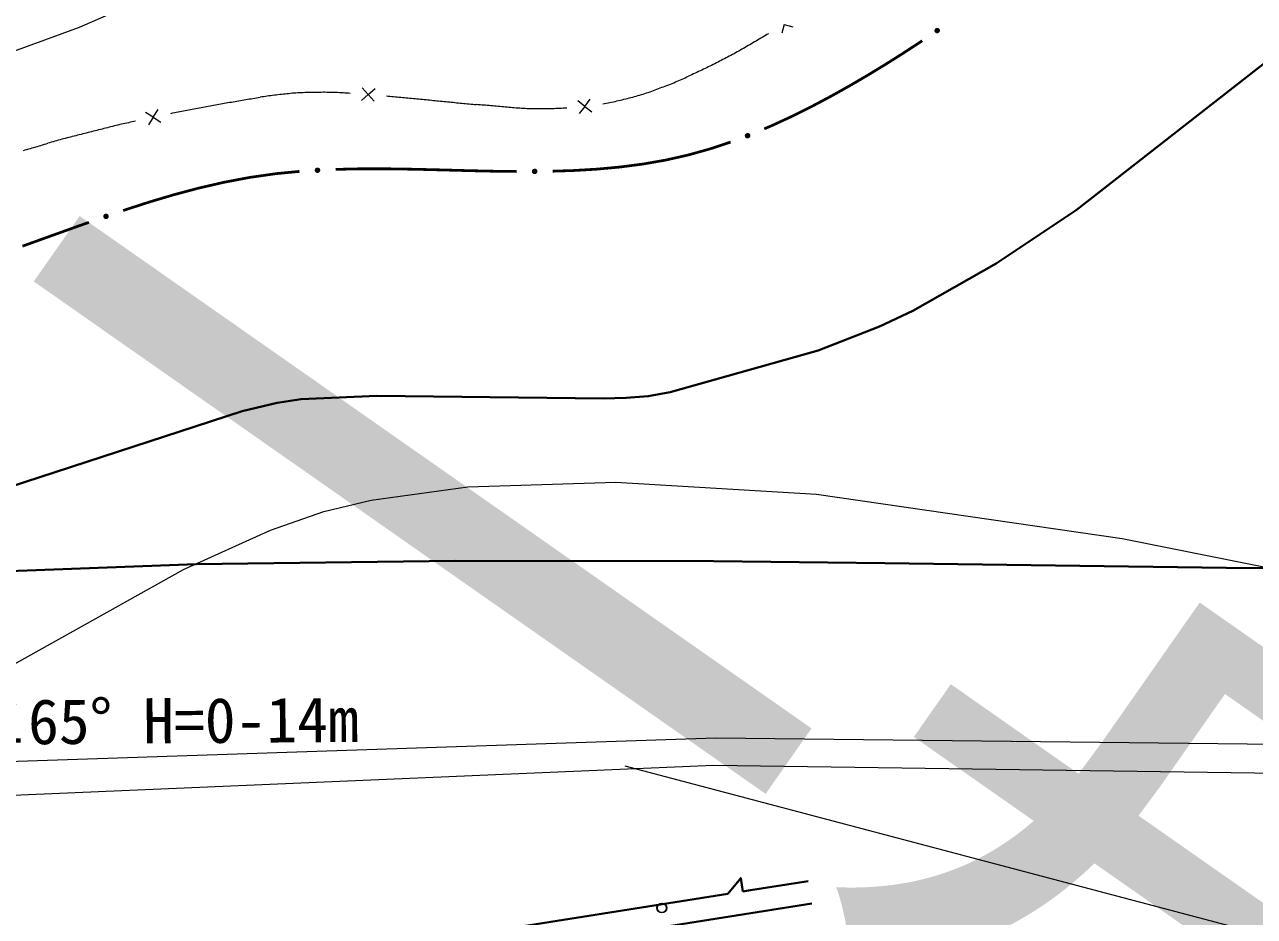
# Model space of a CAD drawing. Header units: inches. Extents: x 36473197 to 36486087, y 3899343 to 3911260.
# Drawn here: x 36483233.6 to 36483505.3, y 3903206.7 to 3903403.8 of the extents above; entities that cross this region are included whole.
import ezdxf

# ---------------------------------------------------------------- set-up
doc = ezdxf.new("R2010")
doc.units = ezdxf.units.IN
doc.header["$MEASUREMENT"] = 0
doc.layers.get('0').update_dxf_attribs({"lineweight": 0})
doc.layers.get('Defpoints').update_dxf_attribs({"lineweight": 0})
for name, color, linetype, lineweight, true_color in [('保护煤柱', 7, 'Continuous', 0, 0xff0042), ('巷道1', 7, 'Continuous', 0, 0x2d2d2d), ('断层上盘', 1, 'Continuous', 0, 0xff0000), ('断层下盘', 1, 'Continuous', 0, 0xff0000), ('断层名称', 1, 'Continuous', 0, 0xff0000)]:
    doc.layers.add(name, color=color, linetype=linetype, lineweight=lineweight, true_color=true_color)
for name, color, linetype, lineweight in [('四盘区辅运巷', 7, 'Continuous', 0), ('导线点', 7, 'Continuous', 0), ('等值线', 7, 'Continuous', 0), ('西区开拓设计', 7, 'Continuous', 0)]:
    doc.layers.add(name, color=color, linetype=linetype, lineweight=lineweight)
doc.styles.add('仿宋', font='simfang.ttf')
doc.styles.add('宋体', font='SIMSUN.TTC')
doc.styles.add('黑体', font='simhei.ttf')
doc.linetypes.add('保护煤柱', pattern='A,0.0195,-0.001,[6,西北矿业高家堡煤矿2022年采掘接续图(2022.8.14).shx,S=1.015748031496063e-06,R=0,X=0,Y=0],0.0195', length=0.04)
doc.linetypes.add('断层上盘', pattern='A,0.01,-0.00215,[5,西北矿业高家堡煤矿2022年采掘接续图(2022.8.14).shx,S=3.070866141732283e-07,R=0,X=0,Y=0],-0.00185,0.01', length=0.024)
doc.linetypes.add('断层下盘', pattern='A,0.01,-0.002,[1,西北矿业高家堡煤矿2022年采掘接续图(2022.8.14).shx,S=5.566929133858268e-06,R=0,X=0,Y=0],0,[2,西北矿业高家堡煤矿2022年采掘接续图(2022.8.14).shx,S=5.566929133858268e-06,R=0,X=0,Y=0],0,[3,西北矿业高家堡煤矿2022年采掘接续图(2022.8.14).shx,S=5.566929133858268e-06,R=0,X=0,Y=0],0,[4,西北矿业高家堡煤矿2022年采掘接续图(2022.8.14).shx,S=5.566929133858268e-06,R=0,X=0,Y=0],-0.002,0.01', length=0.024)
doc.dimstyles.get("Standard").update_dxf_attribs({"dimtxt": 30, "dimasz": 20, "dimexe": 0.18, "dimexo": 0.0625, "dimgap": 0.09, "dimtad": 1, "dimdec": 0, "dimzin": 0, "dimdsep": 46, "dimtxsty": '仿宋', "dimcen": 0.09, "dimclrd": 150, "dimclre": 150, "dimadec": 0, "dimazin": 0, "dimtfac": 1, "dimtdec": 0, "dimtofl": 0, "dimtmove": 0, "dimatfit": 3, "dimfxl": 1, "dimtolj": 1, "dimtzin": 0, "dimlwd": 0, "dimarcsym": 0})

# ---------------------------------------------------------------- blocks, each defined once
blk = doc.blocks.new('临时经纬仪导线点')
at = {"color": 0, "const_width": 0.3}
blk.add_lwpolyline([(1, 0), (0.965999998152256, 0.2579999999143183), (0.8659999966621399, 0.5), (0.7079999968409538, 0.7080000001005828), (0.5, 0.8659999999217689), (0.2580000013113022, 0.9660000000149012), (0, 1), (-0.2580000013113022, 0.9660000000149012), (-0.5, 0.8659999999217689), (-0.7079999968409538, 0.7080000001005828), (-0.8659999966621399, 0.5), (-0.965999998152256, 0.2579999999143183), (-1, 0), (-0.965999998152256, -0.2579999999143183), (-0.8659999966621399, -0.5), (-0.7079999968409538, -0.7080000001005828), (-0.5, -0.8659999999217689), (-0.2580000013113022, -0.9660000000149012), (0, -1), (0.2580000013113022, -0.9660000000149012), (0.5, -0.8659999999217689), (0.7079999968409538, -0.7080000001005828), (0.8659999966621399, -0.5), (0.965999998152256, -0.2579999999143183), (1, 0)], dxfattribs=at)
blk = doc.blocks.new('lr_block_23')
at = {"color": 1, "true_color": 0xff0000, "const_width": 0.6}
for points in [[(306.1744870766997, 78.77218777127564), (306.2270129621029, 78.7136640031822), (306.292593754828, 78.67143653286621), (306.3673117160797, 78.64766203705221), (306.445602864027, 78.64336142782122), (306.5219032466412, 78.65955561865121), (306.5917846560478, 78.69561930233613), (306.6503084227443, 78.74814518727362), (306.6925358921289, 78.81372598325834), (306.7163103893399, 78.8884439417161), (306.7206109985709, 78.96673509525135), (306.7044168040156, 79.0430354764685), (306.6683531180024, 79.11291688121855), (306.6158272325993, 79.17144064931199), (306.5502464398742, 79.21366811962798), (306.4755284786224, 79.23744261544198), (306.3972373306751, 79.24174322467297), (306.320936948061, 79.22554903384298), (306.2510555386543, 79.18948535015807), (306.1925317719579, 79.13695946522057), (306.1503043025732, 79.07137866923586), (306.1265298053622, 78.99666071077809), (306.1222291961312, 78.91836955724284), (306.1384233906865, 78.84206917602569), (306.1744870766997, 78.77218777127564)], [(303.1075352355838, 76.70253306627274), (302.7754368185997, 76.47957423189655), (302.4433384016156, 76.25661539752036), (302.1109109073877, 76.0341541254893), (301.7757565230131, 75.81581601686776), (301.4406021237373, 75.59747790824622), (301.1054477244616, 75.37913979962468), (300.7702933251858, 75.16080169007182), (300.43513892591, 74.94246358145028), (300.0999845266342, 74.72412547282875), (299.7648301273584, 74.50578736420721), (299.4296757429838, 74.28744925465435), (299.094521343708, 74.06911114603281), (298.7593669444323, 73.85077303741127), (298.4228610917926, 73.63454378349707), (298.08447612077, 73.42124678287655), (297.7460911497474, 73.20794978225604), (297.4077061787248, 72.99465278210118), (297.0693212002516, 72.78135578148067), (296.730936229229, 72.56805878086016), (296.3925512582064, 72.35476178023964), (296.0541662871838, 72.14146477961913), (295.7157813161612, 71.92816777899861), (295.377396337688, 71.7148707783781), (295.0390113666654, 71.50157377775759), (294.6990885064006, 71.29076051572338), (294.3573241308331, 71.0829213745892), (294.0155597478151, 70.87508223345503), (293.6737953722477, 70.66724309232086), (293.3320309892297, 70.45940395118669), (292.9902666062117, 70.25156481005251), (292.6485022306442, 70.04372566891834), (292.3067378476262, 69.83588652778417), (291.9649734720588, 69.62804738665), (291.6232090890408, 69.42020824551582), (291.2814447134733, 69.21236910438165), (290.9388834387064, 69.00586594827473), (290.5936158597469, 68.8038998581469), (290.2483482807875, 68.60193376708776), (289.9030807167292, 68.39996767695993), (289.5578131377697, 68.19800158590078), (289.2125455588102, 67.99603549577296), (288.8672779798508, 67.79406940424815), (288.5220104157925, 67.59210331412032), (288.176742836833, 67.3901372239925), (287.8314752578735, 67.18817113293335), (287.4862076938152, 66.98620504280552), (287.1409401148558, 66.78423895174637), (286.7929239720106, 66.58707339083776), (286.4439637362957, 66.3915567714721), (286.0950034856796, 66.1960401525721)], [(268.2238631173968, 57.24301944999024), (268.5923532992601, 57.39863109542057), (268.960843488574, 57.5542427408509), (269.3293336704373, 57.70985438628122), (269.6978238523006, 57.86546603171155), (270.0651418715715, 58.02372755715623), (270.4281644076109, 58.19169969856739), (270.7911869287491, 58.35967183951288), (271.1542094647884, 58.52764398092404), (271.5172320008278, 58.69561612186953), (271.8802545368671, 58.86358826281503), (272.2432770729065, 59.03156040422618), (272.6062995940447, 59.19953254517168), (272.969322130084, 59.36750468658283), (273.3323446661234, 59.53547682752833), (273.6953672021627, 59.70344896893948), (274.0583897382021, 59.87142110988498), (274.4214061051607, 60.03940606070682), (274.7792966812849, 60.21805082354695), (275.1371730640531, 60.39672508370131), (275.4950494542718, 60.57539934339002), (275.8529258444905, 60.75407360354438), (276.2108022272587, 60.93274786323309), (276.5686786174774, 61.11142212338746), (276.9265550076962, 61.29009638307616), (277.2844313904643, 61.46877064323053), (277.642307780683, 61.64744490291923), (278.0001841709018, 61.8261191630736), (278.3580605536699, 62.0047934227623), (278.7159369438887, 62.18346768291667), (279.0695298165083, 62.37045223498717), (279.4226887226105, 62.55827872361988), (279.7758476287127, 62.74610521178693), (280.1290065199137, 62.93393170041963), (280.4821654260159, 63.12175818858668), (280.835324332118, 63.30958467721939), (281.1884832382202, 63.4974111658521), (281.5416421294212, 63.68523765401915), (281.8948010355234, 63.87306414265186), (282.2479599416256, 64.0608906308189), (282.6011188477278, 64.24871711945161), (282.9542777389288, 64.43654360808432), (283.3033215403557, 64.63190719950944), (283.6522817760706, 64.8274238188751), (284.0012420266867, 65.0229404377751), (284.3502022773027, 65.21845705714077), (284.6991625130177, 65.41397367604077), (285.0481227636337, 65.60949029494077), (285.3970829993486, 65.80500691430643), (285.7460432499647, 66.00052353320643), (286.0950034856796, 66.1960401525721)], [(260.782904073596, 54.30884560383856), (260.4030749499798, 54.18342695804313), (260.0232458263636, 54.05800831178203), (259.6434167027473, 53.9325896659866), (259.2635875791311, 53.80717102019116), (258.8837584555149, 53.68175237393007), (258.5039293318987, 53.55633372813463), (258.1241002082825, 53.4309150823392), (257.7442710846663, 53.3054964360781), (257.36444196105, 53.18007779028267), (256.9846128374338, 53.05465914402157), (256.6047837138176, 52.92924049822614), (256.2249545902014, 52.8038218524307), (255.8413885384798, 52.69068805966526), (255.4560586512089, 52.5833526654169), (255.0707287788391, 52.47601727023721), (254.6853989064693, 52.36868187598884), (254.3000690340996, 52.26134648174047), (253.9147391617298, 52.15401108656079), (253.52940928936, 52.04667569231242), (253.1440794020891, 51.93934029713273), (252.7587495297194, 51.83200490288436), (252.3734196573496, 51.724669508636), (251.9880897849798, 51.61733411345631), (251.6027599126101, 51.50999871920794), (251.2163217961788, 51.40707058832049), (250.8260531574488, 51.31937569752336), (250.4357845187187, 51.23168080672622), (250.0455158799887, 51.14398591592908), (249.6552472561598, 51.05629102606326), (249.2649786174297, 50.96859613526613), (248.8747099786997, 50.88090124446899), (248.4844413548708, 50.79320635460317), (248.0941727161407, 50.70551146380603), (247.7039040774107, 50.61781657300889), (247.3136354535818, 50.53012168314308), (246.9233668148518, 50.44242679234594), (246.5330981761217, 50.3547319015488), (246.140096411109, 50.2807263112627), (245.7460738569498, 50.21183342207223), (245.3520513176918, 50.14294053288177), (244.9580287635326, 50.07404764415696), (244.5640062093735, 50.0051547549665), (244.1699836701155, 49.93626186577603), (243.7759611159563, 49.86736897658557), (243.3819385617971, 49.79847608786076), (242.9879160225391, 49.7295831986703), (242.59389346838, 49.66069030947983), (242.1998709142208, 49.59179742028937), (241.8058483749628, 49.52290453156456), (241.4114844128489, 49.45624825684354)], [(264.2443408071995, 55.6158222281374), (264.2812811359763, 55.54640024295077), (264.3348067849874, 55.48966396739706), (264.4016323164105, 55.44864752469584), (264.4766015559435, 55.42567768879235), (264.5545583218336, 55.42308123363182), (264.6310538128018, 55.44131419574842), (264.7004757970572, 55.47825452592224), (264.7572120726109, 55.53178017400205), (264.7982285097241, 55.59860570402816), (264.8211983516812, 55.67357494169846), (264.8237948045135, 55.7515317145735), (264.8055618405342, 55.82802719855681), (264.7686215117574, 55.89744918374345), (264.7150958627462, 55.95418545929715), (264.6482703313231, 55.99520190199837), (264.5733010917902, 56.01817173790187), (264.4953443259001, 56.02076819306239), (264.4188488349319, 56.0025352309458), (264.3494268506765, 55.96559490077198), (264.2926905751228, 55.91206925269216), (264.2516741380095, 55.84524372266605), (264.2287042960525, 55.77027448499575), (264.2261078432202, 55.69231771212071), (264.2443408071995, 55.6158222281374)], [(221.4870996624231, 47.87762542115524), (221.8869081884623, 47.89000048441812), (222.2867167145014, 47.90237554861233), (222.6865252405405, 47.91475061187521), (223.0863337665796, 47.92712567513809), (223.4861422926188, 47.93950073840097), (223.8859508186579, 47.95187580166385), (224.285759344697, 47.96425086585805), (224.6855678707361, 47.97662592912093), (225.0853763967752, 47.98900099238381), (225.4851849228144, 48.00137605564669), (225.8849934488535, 48.01375111984089), (226.2843616753817, 48.03594415774569), (226.6836729496717, 48.05940715409815), (227.0829842090607, 48.08287015045062), (227.4822954833508, 48.10633314726874), (227.8816067427397, 48.12979614362121), (228.2809180170298, 48.15325913997367), (228.6802292764187, 48.1767221367918), (229.0795405507088, 48.20018513314426), (229.4788518100977, 48.22364812949672), (229.8781630843878, 48.24711112631485), (230.2774743437767, 48.27057412266731), (230.6767856180668, 48.29403711901978), (231.0760968774557, 48.3175001158379), (231.4747930765152, 48.34912942070514), (231.8731138706207, 48.38574282731861), (232.2714346721768, 48.42235623393208), (232.6697554662824, 48.45896964054555), (233.0680762678385, 48.49558304715902), (233.466397061944, 48.53219645377249), (233.8647178635001, 48.56880986038595), (234.2630386650562, 48.60542326699942), (234.6613594591618, 48.64203667361289), (235.0596802607179, 48.67865008022636), (235.4580010548234, 48.71526348683983), (235.8563218563795, 48.7518768934533), (236.254642650485, 48.78849030006677), (236.651895083487, 48.83471031207591), (237.0485275238752, 48.8865051404573), (237.445159971714, 48.93829996930435), (237.8417924195528, 48.9900947981514), (238.238424859941, 49.04188962699845), (238.6350573077798, 49.09368445537984), (239.031689748168, 49.14547928422689), (239.4283221960068, 49.19727411307395), (239.824954636395, 49.249068941921), (240.2215870842338, 49.30086377030239), (240.618219524622, 49.35265859914944), (241.0148519724607, 49.40445342799649), (241.4114844128489, 49.45624825684354)], [(165.5096742808819, 47.82735196547583), (165.111472979188, 47.78946112794802), (164.7132716625929, 47.7515702904202), (164.315070360899, 47.71367945289239), (163.9168690443039, 47.67578861536458), (163.5186677277088, 47.63789777783677), (163.1204664260149, 47.60000693937764), (162.7222651094198, 47.56211610184982), (162.3240637928247, 47.52422526432201), (161.9258624911308, 47.4863344267942), (161.5276611745358, 47.44844358926639), (161.1294598579407, 47.41055275173858), (160.7312585562468, 47.37266191421077), (160.3336856365204, 47.32948532747105), (159.9376997202635, 47.27295959694311), (159.5417138189077, 47.21643386641517), (159.1457279026508, 47.15990813588724), (158.7497419863939, 47.10338240442798), (158.3537560850382, 47.04685667390004), (157.9577701687813, 46.9903309433721), (157.5617842525244, 46.93380521191284), (157.1657983511686, 46.8772794813849), (156.7698124349117, 46.82075375085697), (156.3738265186548, 46.76422802032903), (155.9778406172991, 46.70770228886977), (155.5818547010422, 46.65117655834183), (155.1858687847853, 46.59465082781389), (154.7898828834295, 46.53812509635463), (154.3952225148678, 46.47360119596124), (154.0021726042032, 46.39935985952616), (153.6091227084398, 46.32511852309108), (153.2160728126764, 46.250877186656), (152.8230229020119, 46.17663585022092), (152.4299730062485, 46.10239451378584), (152.0369231104851, 46.02815317735076), (151.6438731998205, 45.95391184138134), (151.2508233040571, 45.8796705044806), (150.8577734082937, 45.80542916804552), (150.4647235125303, 45.73118783161044), (150.0716736018658, 45.65694649517536), (149.6786237061024, 45.58270515874028), (149.285573810339, 45.5084638223052), (148.8925238996744, 45.43422248633578), (148.5021965652704, 45.34699623659253), (148.1124284118414, 45.25710304174572), (147.7226602584124, 45.16720984689891), (147.3328921049833, 45.0773166520521), (146.9431239515543, 44.9874234572053), (146.5533557981253, 44.89753026235849), (146.1635876446962, 44.80763706704602), (145.7738194912672, 44.71774387219921)], [(169.2012462243438, 48.06852240068838), (169.2155225872993, 47.99119074130431), (169.2494385316968, 47.92095038061962), (169.3007770255208, 47.8616852206178), (169.3653240427375, 47.81716912565753), (169.4388655647635, 47.79117595916614), (169.5172976106405, 47.78548261430115), (169.5946292728186, 47.79975897492841), (169.6648696288466, 47.83367492584512), (169.7241347879171, 47.88501341827214), (169.7686508893967, 47.94956043409184), (169.7946440503001, 48.02310195518658), (169.8003373965621, 48.10153400106356), (169.7860610336065, 48.17886566044763), (169.7521450892091, 48.24910602113232), (169.7008065953851, 48.30837118113413), (169.6362595781684, 48.35288727609441), (169.5627180561423, 48.3788804425858), (169.4842860102654, 48.38457378745079), (169.4069543480873, 48.37029742682353), (169.3367139920592, 48.33638147590682), (169.2774488329887, 48.2850429834798), (169.2329327315092, 48.2204959676601), (169.2069395706058, 48.14695444656536), (169.2012462243438, 48.06852240068838)], [(173.4958850368857, 48.27587961545214), (173.8957722187042, 48.2853792058304), (174.2956594005227, 48.29487879620865), (174.6955465823412, 48.3043783865869), (175.0954337641597, 48.31387797743082), (175.4953209459782, 48.32337756780908), (175.8952081277966, 48.33287715818733), (176.2950953096151, 48.34237674856558), (176.6949824914336, 48.35187633894384), (177.0948696732521, 48.36137592932209), (177.4947568550706, 48.37087551970035), (177.8946440368891, 48.3803751100786), (178.2945312187076, 48.38987470045686), (178.694418400526, 48.39937429083511), (179.0944070965052, 48.40041439142078), (179.4944070875645, 48.40051426459104), (179.8944070786238, 48.40061413776129), (180.2944070696831, 48.40071401093155), (180.6944070458412, 48.40081388410181), (181.0944070369005, 48.40091375727206), (181.4944070279598, 48.40101363044232), (181.8944070190191, 48.40111350268126), (182.2944069951773, 48.40121337585151), (182.6944069862366, 48.40131324902177), (183.0944069772959, 48.40141312219203), (183.4944069683552, 48.40151299536228), (183.8944069445133, 48.40161286853254), (184.2944069355726, 48.4017127417028), (184.6944069266319, 48.40181261487305), (185.0943862050772, 48.39927648147568), (185.4943353012204, 48.39289497770369), (185.8942843899131, 48.38651347346604), (186.2942334860563, 48.38013196969405), (186.6941825821996, 48.3737504654564), (187.0941316708922, 48.36736896168441), (187.4940807670355, 48.36098745744675), (187.8940298557281, 48.35460595367476), (188.2939789518714, 48.34822444943711), (188.6939280405641, 48.34184294566512), (189.0938771367073, 48.33546144142747), (189.4938262254, 48.32907993765548), (189.8937753215432, 48.32269843341783), (190.2937244102359, 48.31631692964584), (190.6936735063791, 48.30993542540818), (191.0936225950718, 48.30355392163619), (191.4935003295541, 48.29369788290933), (191.893374197185, 48.28365340689197), (192.293248064816, 48.27360893087462), (192.693121932447, 48.26356445485726), (193.0929957926273, 48.2535199788399), (193.4928696602583, 48.24347550328821)], [(213.4878290593624, 47.81432284461334), (213.0878470093012, 47.81811163714156), (212.6878649443388, 47.82190042873845), (212.2878828942776, 47.82568922033533), (211.8879008442163, 47.82947801286355), (211.487918779254, 47.83326680446044), (211.0879367291927, 47.83705559605733), (210.6879546642303, 47.84084438765422), (210.2879726141691, 47.84463318018243), (209.8879905641079, 47.84842197177932), (209.4880084991455, 47.85221076337621), (209.0880445837975, 47.8571520508267), (208.6881413012743, 47.86594800325111), (208.2882380187511, 47.87474395567551), (207.8883347511292, 47.8835399071686), (207.488431468606, 47.892335859593), (207.0885281860828, 47.90113181201741), (206.6886249184608, 47.90992776444182), (206.2887216359377, 47.91872371640056), (205.8888183534145, 47.92751966882497), (205.4889150857925, 47.93631562124938), (205.0890118032694, 47.94511157274246), (204.6891085207462, 47.95390752516687), (204.2892052531242, 47.96270347759128), (203.8893019706011, 47.97149943001568), (203.4893986880779, 47.98029538244009), (203.0895196348429, 47.99007548205554), (202.6896678432822, 48.00096334144473), (202.2898160591722, 48.01185120176524), (201.8899642676115, 48.02273906115443), (201.4901124760509, 48.03362692147493), (201.0902606844902, 48.04451478086412), (200.6904088929296, 48.05540264118463), (200.2905571088195, 48.06629050057381), (199.8907053172588, 48.07717836089432), (199.4908535256982, 48.08806622028351), (199.0910017341375, 48.09895408060402), (198.6911499425769, 48.1098419399932), (198.2912981510162, 48.12072980031371), (197.8914463669062, 48.1316176597029), (197.4915945753455, 48.14250551909208), (197.0917344540358, 48.15307521959767), (196.6918605864048, 48.16311969561502), (196.2919867187738, 48.17316417163238), (195.8921128585935, 48.18320864764974), (195.4922389909625, 48.19325312320143), (195.0923651233315, 48.20329759921879), (194.6924912557006, 48.21334207523614), (194.2926173955202, 48.2233865512535), (193.8927435278893, 48.23343102727085), (193.4928696602583, 48.24347550328821)], [(217.1876868456602, 47.8195756082423), (217.198333337903, 47.74166121799499), (217.2289293855429, 47.66991247655824), (217.277441881597, 47.60831266036257), (217.3398378044367, 47.56082846224308), (217.4120841100812, 47.53142657224089), (217.4901643618941, 47.52207375084981), (217.5680787488818, 47.5327202421613), (217.6398274898529, 47.56331628933549), (217.7014273032546, 47.61182878958061), (217.7489115074277, 47.67422471009195), (217.7783133909106, 47.74647101713344), (217.7876662164927, 47.82455126242712), (217.7770197242498, 47.90246565267444), (217.74642367661, 47.97421439411119), (217.6979111805558, 48.03581421030685), (217.6355152577162, 48.08329840842634), (217.5632689520717, 48.11270029842854), (217.4851887002587, 48.12205311981961), (217.407274313271, 48.11140662850812), (217.3355255723, 48.08081058133394), (217.2739257588983, 48.03229808108881), (217.2264415547252, 47.96990216057748), (217.1970396712422, 47.89765585353598), (217.1876868456602, 47.8195756082423)], [(126.5626445785165, 39.18656526040286), (126.9420176446438, 39.31331404857337), (127.3225958123803, 39.4364410508424), (127.7031739801168, 39.55956805218011), (128.0837521478534, 39.68269505351782), (128.4643303155899, 39.80582205578685), (128.8449084833264, 39.92894905712456), (129.225486651063, 40.05207605939358), (129.6060648187995, 40.17520306073129), (129.986642986536, 40.298330062069), (130.3672211542726, 40.42145706433803), (130.7477993220091, 40.54458406567574), (131.1283774897456, 40.66771106794477), (131.5089556574821, 40.79083806928247), (131.8895338252187, 40.91396507062018), (132.2707409709692, 41.03506947029382), (132.6540289968252, 41.14948224974796), (133.0373170226812, 41.2638950292021), (133.4206050634384, 41.37830780819058), (133.8038930892944, 41.49272058764473), (134.1871811300516, 41.60713336709887), (134.5704691559076, 41.72154614655301), (134.9537571966648, 41.83595892600715), (135.3370452225208, 41.95037170546129), (135.7203332483768, 42.06478448491544), (136.103621289134, 42.17919726390392), (136.48690931499, 42.29361004335806), (136.8701973557472, 42.4080228228122), (137.2534853816032, 42.52243560226634), (137.6367734223604, 42.63684838172048), (138.0231239497662, 42.7404346652329), (138.4095505923033, 42.84375188872218), (138.7959772348404, 42.94706911221147), (139.1824038773775, 43.05038633663207), (139.5688305199146, 43.15370356012136), (139.9552571624517, 43.25702078454196), (140.34168381989, 43.36033800803125), (140.7281104624271, 43.46365523152053), (141.1145371049643, 43.56697245594114), (141.5009637475014, 43.67028967943043), (141.8873903900385, 43.77360690385103), (142.2738170325756, 43.87692412734032), (142.6602436751127, 43.98024135176092), (143.0466703176498, 44.08355857525021), (143.435210570693, 44.17838470311835), (143.824978724122, 44.26827789796516), (144.2147468775511, 44.35817109281197), (144.6045150309801, 44.44806428765878), (144.9942831844091, 44.53795748250559), (145.3840513378382, 44.6278506773524), (145.7738194912672, 44.71774387219921)], [(122.4940041825175, 37.79510365566239), (122.5287066102028, 37.72453636908904), (122.5803913623095, 37.6661181692034), (122.6458716765046, 37.62298664730042), (122.7200683876872, 37.59763220138848), (122.7979023307562, 37.59254523040727), (122.8749415352941, 37.60832374263555), (122.9455088227987, 37.64302616380155), (123.0039270222187, 37.69471091916785), (123.047058545053, 37.76019123522565), (123.0724129900336, 37.83438794733956), (123.0774999633431, 37.91222189040855), (123.0617214515805, 37.98926109215245), (123.0270190238953, 38.0598283787258), (122.9753342717886, 38.11824657861143), (122.9098539575934, 38.16137810051441), (122.8356572464108, 38.18673254642636), (122.7578233033419, 38.19181951740757), (122.680784098804, 38.17604100517929), (122.6102168112993, 38.14133858401328), (122.5517986118793, 38.08965382864699), (122.508667089045, 38.02417351258919), (122.4833126440644, 37.94997680047527), (122.4782256707549, 37.87214285740629), (122.4940041825175, 37.79510365566239)], [(119.001800686121, 36.57272704178467), (118.6246799379587, 36.4393855878152), (118.2475591897964, 36.30604413384572), (117.8704384416342, 36.17270267987624), (117.4933176934719, 36.03936122590676), (117.1161969602108, 35.90601977193728), (116.7390762120485, 35.7726783179678), (116.3619554638863, 35.63933686399832), (115.9850231036544, 35.50546652963385), (115.6085238456726, 35.37038021208718), (115.2320245951414, 35.23529389454052), (114.8555253446102, 35.10020757606253), (114.479026094079, 34.96512125851586), (114.1025268360972, 34.8300349409692), (113.726027585566, 34.69494862342253), (113.3495283350348, 34.55986230587587), (112.9730290845037, 34.4247759883292), (112.5965298339725, 34.28968967078254), (112.2200305759907, 34.15460335230455), (111.8435313254595, 34.01951703475788), (111.4670320749283, 33.88443071721122), (111.0905328243971, 33.74934439966455), (110.7140776664019, 33.61413548560813), (110.3377898037434, 33.4784614383243), (109.9615019485354, 33.34278739104047), (109.5852140858769, 33.20711334375665), (109.208926230669, 33.07143929600716), (108.8326383680105, 32.93576524872333), (108.4563505128026, 32.8000912014395), (108.0800626501441, 32.66441715415567), (107.7037747949362, 32.52874310687184), (107.3274869322777, 32.39306905912235), (106.9511990696192, 32.25739501183853), (106.5749112144113, 32.1217209645547), (106.1986233517528, 31.98604691727087), (105.8223354965448, 31.85037286952138), (105.4460280388594, 31.71475323522463), (105.0696233361959, 31.57940370729193), (104.6932186186314, 31.4440541784279), (104.3168139159679, 31.30870464956388)]]:
    blk.add_lwpolyline(points, dxfattribs=at)
blk = doc.blocks.new('*D205')
at = {"layer": 'Defpoints', "color": 0, "transparency": 16777216}
for p in [(36485936.08642913, 3904772.871068165), (36482207.75390308, 3899448.442783011), (36482358.82826972, 3899342.655749205)]:
    blk.add_point(p, dxfattribs=at)
at = {"layer": '四盘区辅运巷', "color": 150, "lineweight": -2, "transparency": 16777216}
for p, q in [((36485936.13762555, 3904772.835218804), (36486087.30824145, 3904666.980788233)), ((36482207.80509949, 3899448.406933654), (36482358.97571541, 3899342.55250307))]:
    blk.add_line(p, q, dxfattribs=at)
at = {"layer": '四盘区辅运巷', "color": 150, "lineweight": 0, "transparency": 16777216}
blk.add_line((36486075.68900335, 3904650.701178098), (36482370.3000621, 3899359.038605465), dxfattribs=at)
at = {"layer": '四盘区辅运巷', "color": 150, "transparency": 16777216}
for points in [[(36486072.95852731, 3904652.613143496), (36486078.4194794, 3904648.789212702), (36486087.16079574, 3904667.084034363)], [(36482367.56958605, 3899360.950570863), (36482373.03053814, 3899357.126640068), (36482358.82826971, 3899342.6557492)]]:
    blk.add_solid(points, dxfattribs=at)
at = {"layer": '四盘区辅运巷', "color": 0, "transparency": 16777216, "insert": (36484210.4932432, 3902013.623688798), "char_height": 30, "attachment_point": 5, "rotation": 54.999077898671096, "style": '仿宋'}
blk.add_mtext('\\A1;650', dxfattribs=at)

msp = doc.modelspace()

# ---------------------------------------------------------------- linework, layer by layer
at = {"layer": '保护煤柱', "color": 1, "linetype": '保护煤柱', "lineweight": 30, "ltscale": 3750, "true_color": 0xff0000, "flags": 128}
for points in [[(36483145.42671668, 3903275.617089523), (36483162.71846947, 3903281.942703243), (36483205.92173128, 3903293.686820505), (36483281.59505642, 3903318.31870532), (36483289.38170535, 3903320.150732394), (36483294.66194051, 3903320.995191354), (36483311.37667217, 3903321.733574354), (36483361.4861183, 3903321.174658962), (36483366.43713579, 3903321.301419708), (36483371.35709997, 3903321.687358475), (36483376.20491097, 3903322.50817847), (36483408.90454499, 3903331.738715379), (36483422.43004085, 3903337.05134786), (36483429.81301972, 3903340.525026912), (36483448.24538851, 3903350.959771102), (36483465.88616146, 3903362.72329248), (36483514.31683715, 3903400.505624922), (36483524.66158994, 3903407.257781647), (36483558.18169118, 3903425.332387629), (36483572.57177011, 3903431.900005518), (36483575.11320959, 3903432.790402966), (36483577.85474847, 3903433.488578121), (36483586.27967916, 3903434.830680458), (36483665.88171032, 3903441.090492765), (36483693.7040206, 3903445.32154951), (36483772.68214176, 3903451.264022813), (36483787.07845993, 3903451.486674641), (36483812.27642043, 3903450.621413057), (36483830.13658103, 3903448.591148163), (36483897.86510124, 3903432.287041585), (36483936.73116673, 3903426.545141669), (36483968.46716252, 3903424.795810491), (36484003.21559068, 3903426.388435937), (36484053.92021693, 3903434.185466652), (36484070.54009627, 3903438.128546196), (36484084.33666606, 3903442.485460884)], [(36483108.92139339, 3903269.326978453), (36483121.09478554, 3903271.376150904), (36483133.25767647, 3903273.543700799), (36483145.42671669, 3903275.664577608), (36483157.6194792, 3903277.567824205), (36483214.42040072, 3903282.39084458), (36483271.49110062, 3903284.534766484), (36483328.67358523, 3903285.28620421), (36483385.8761758, 3903285.164361452), (36483423.62910538, 3903284.753237159), (36483461.35908534, 3903284.231836503), (36483499.07408878, 3903283.737307593), (36483536.77429806, 3903283.454608721)]]:
    msp.add_lwpolyline(points, dxfattribs=at)
at = {"layer": '导线点', "color": 30, "true_color": 0xff8000}
msp.add_circle((36483374.35476752, 3903208.551057698), 1.091168656265733, dxfattribs=at)
at = {"layer": '巷道1', "color": 7, "lineweight": 30}
for p, q in [((36483393.9487304, 3903212.457895643), (36483406.69149982, 3903214.47610291)), ((36483320.4910835, 3903200.823630606), (36483388.92610202, 3903211.662408828)), ((36483326.32573561, 3903196.713388491), (36483407.47130489, 3903209.565271158))]:
    msp.add_line(p, q, dxfattribs=at)
at = {"layer": '巷道1', "color": 7, "lineweight": 30, "flags": 128}
for points in [[(36483392.27452095, 3903212.19273337), (36483391.79733782, 3903215.154539623), (36483388.92610204, 3903211.662408827)], [(36483392.27452095, 3903212.19273337), (36483393.94873039, 3903212.457895637)]]:
    msp.add_lwpolyline(points, dxfattribs=at)
at = {"layer": '断层上盘', "linetype": '断层上盘', "lineweight": 5, "ltscale": 2000, "flags": 128}
msp.add_lwpolyline([(36482838.93143766, 3903248.338394775), (36483020.98883907, 3903226.278349413), (36483066.35080576, 3903224.862975328), (36483081.4277997, 3903225.548076475), (36483161.44064382, 3903238.673402856), (36483386.30407194, 3903246.157009834), (36483536.33243653, 3903244.457111902)], dxfattribs=at)
at = {"layer": '断层下盘', "linetype": 'Continuous', "lineweight": 5, "flags": 128}
for points in [[(36483401.37461307, 3903403.762830883), (36483400.84693956, 3903401.834009307)], [(36483401.37461306, 3903403.762830881), (36483403.30343463, 3903403.235157378)], [(36483397.92224318, 3903401.742800166), (36483397.57770834, 3903401.539586616), (36483397.23317351, 3903401.336373068), (36483396.88852575, 3903401.133351292), (36483396.543709, 3903400.930616434), (36483396.19889227, 3903400.727881588), (36483395.85407553, 3903400.525146737), (36483395.5092588, 3903400.322411885), (36483395.16444207, 3903400.119677039), (36483394.81962533, 3903399.916942182), (36483394.4748086, 3903399.714207335), (36483394.12999187, 3903399.511472483), (36483393.78517512, 3903399.308737638), (36483393.43975099, 3903399.107054474), (36483393.09182737, 3903398.909699072), (36483392.74390375, 3903398.712343676), (36483392.39598013, 3903398.514988281), (36483392.04805651, 3903398.317632885), (36483391.70013288, 3903398.120277493), (36483391.35220926, 3903397.922922098), (36483391.00428563, 3903397.725566701), (36483390.65636201, 3903397.528211306), (36483390.30843838, 3903397.330855909), (36483389.96046997, 3903397.133583018), (36483389.60560853, 3903396.949005419), (36483389.25060038, 3903396.764698018), (36483388.89559224, 3903396.58039062), (36483388.54058409, 3903396.396083226), (36483388.18557595, 3903396.211775825), (36483387.83056781, 3903396.027468427), (36483387.47555966, 3903395.843161026), (36483387.12055152, 3903395.658853628), (36483386.76554337, 3903395.474546228), (36483386.41053523, 3903395.290238829), (36483386.05552708, 3903395.105931435), (36483385.70051894, 3903394.921624035), (36483385.34525514, 3903394.737830824), (36483384.98405018, 3903394.565986632), (36483384.62282752, 3903394.39417804), (36483384.26160487, 3903394.222369451), (36483383.90038221, 3903394.050560861), (36483383.53915955, 3903393.878752272), (36483383.17793689, 3903393.70694368), (36483382.81671423, 3903393.535135092), (36483382.45549157, 3903393.363326501), (36483382.09426892, 3903393.191517913), (36483381.73304626, 3903393.019709324), (36483381.3718236, 3903392.847900739), (36483381.01060095, 3903392.676092143), (36483380.64876928, 3903392.50562924), (36483380.28128501, 3903392.347656739)], [(36483361.2916998, 3903386.252627706), (36483361.68432043, 3903386.329106733), (36483362.07694107, 3903386.405585753), (36483362.4695617, 3903386.482064774), (36483362.86218233, 3903386.5585438), (36483363.25480296, 3903386.63502282), (36483363.64699175, 3903386.713537528), (36483364.03684828, 3903386.803046692), (36483364.4267048, 3903386.892555861), (36483364.81656133, 3903386.98206503), (36483365.20641785, 3903387.071574193), (36483365.59627438, 3903387.161083363), (36483365.98613089, 3903387.250592531), (36483366.37391985, 3903387.348489297), (36483366.76071275, 3903387.450426772), (36483367.14750566, 3903387.552364242), (36483367.53429856, 3903387.654301707), (36483367.92109147, 3903387.756239177), (36483368.30788437, 3903387.858176647), (36483368.69393239, 3903387.962751911), (36483369.07691208, 3903388.078192582), (36483369.45989179, 3903388.193633254), (36483369.84287149, 3903388.309073931), (36483370.22585119, 3903388.424514603), (36483370.60883089, 3903388.539955282), (36483370.9918106, 3903388.655395953), (36483371.36909278, 3903388.787813997), (36483371.74417882, 3903388.926776082), (36483372.11926486, 3903389.065738159), (36483372.49435091, 3903389.204700244), (36483372.86943695, 3903389.343662321), (36483373.244523, 3903389.482624406), (36483373.61960904, 3903389.621586485), (36483373.99469508, 3903389.760548568), (36483374.36978113, 3903389.899510645), (36483374.74486717, 3903390.038472729), (36483375.11995322, 3903390.177434814), (36483375.49503925, 3903390.316396891), (36483375.8701253, 3903390.455358976), (36483376.23895804, 3903390.609959236), (36483376.60644231, 3903390.767931737), (36483376.97392658, 3903390.925904232), (36483377.34141085, 3903391.083876739), (36483377.70889512, 3903391.241849241), (36483378.0763794, 3903391.399821735), (36483378.44386367, 3903391.557794237), (36483378.81134793, 3903391.715766745), (36483379.17883221, 3903391.873739239), (36483379.54631648, 3903392.03171174), (36483379.91380075, 3903392.189684235), (36483380.28128501, 3903392.347656739)], [(36483309.49951883, 3903388.316952157), (36483308.17655689, 3903389.816473312)], [(36483309.49951883, 3903388.316952162), (36483310.99903998, 3903389.639914109)], [(36483265.89377203, 3903384.145300252), (36483266.28446863, 3903384.231068353), (36483266.67588958, 3903384.313266104), (36483267.06912105, 3903384.386539657), (36483267.46235251, 3903384.459813217), (36483267.85558398, 3903384.533086769), (36483268.24881545, 3903384.606360328), (36483268.64204691, 3903384.679633881), (36483269.03527837, 3903384.752907445), (36483269.42850984, 3903384.826180998), (36483269.82174131, 3903384.89945455), (36483270.21497277, 3903384.972728116), (36483270.60820424, 3903385.046001668), (36483271.0014357, 3903385.119275228), (36483271.39466717, 3903385.19254878), (36483271.78789864, 3903385.26582234), (36483272.1811301, 3903385.339095899), (36483272.57436157, 3903385.412369458), (36483272.96759304, 3903385.485643012), (36483273.3608245, 3903385.558916571), (36483273.75405597, 3903385.632190124), (36483274.14728744, 3903385.705463683), (36483274.5405189, 3903385.778737236), (36483274.93375036, 3903385.852010801), (36483275.32698184, 3903385.925284354), (36483275.7202133, 3903385.998557913), (36483276.11344477, 3903386.071831466), (36483276.50667623, 3903386.145105023), (36483276.89990769, 3903386.218378583), (36483277.29313916, 3903386.291652135), (36483277.68637063, 3903386.364925695), (36483278.07960209, 3903386.438199254), (36483278.47283356, 3903386.511472813), (36483278.86606503, 3903386.584746366), (36483279.25986113, 3903386.654875962), (36483279.65401527, 3903386.723011915), (36483280.04816943, 3903386.791147868), (36483280.44232357, 3903386.859283828), (36483280.83647772, 3903386.927419779), (36483281.23063187, 3903386.995555732), (36483281.62478601, 3903387.06369169), (36483282.01894016, 3903387.131827643), (36483282.4130943, 3903387.199963594), (36483282.80796673, 3903387.263775377), (36483283.20298222, 3903387.326725828), (36483283.59799772, 3903387.389676281), (36483283.99301321, 3903387.452626746), (36483284.3880287, 3903387.515577198), (36483284.78304419, 3903387.578527663), (36483285.17805969, 3903387.641478115), (36483285.57307518, 3903387.704428568)], [(36483305.50732207, 3903388.566682301), (36483305.10810241, 3903388.591655307), (36483304.70888273, 3903388.616628326), (36483304.30966306, 3903388.641601337), (36483303.91044339, 3903388.666574351), (36483303.51122371, 3903388.691547362), (36483303.11200403, 3903388.71652038), (36483302.71278436, 3903388.741493391), (36483302.3133209, 3903388.760306169), (36483301.91337623, 3903388.766959311), (36483301.51343157, 3903388.773612446), (36483301.11348691, 3903388.780265589), (36483300.71354225, 3903388.786918737), (36483300.31359757, 3903388.793571875), (36483299.91363397, 3903388.797144335), (36483299.51363774, 3903388.795407077), (36483299.11364152, 3903388.79366982), (36483298.71364529, 3903388.791932564), (36483298.31364907, 3903388.790195307), (36483297.91365284, 3903388.788458049), (36483297.5137121, 3903388.783156205), (36483297.11385567, 3903388.772440596), (36483296.71399922, 3903388.761725002), (36483296.31414277, 3903388.751009394), (36483295.91428632, 3903388.740293787), (36483295.51442989, 3903388.729578191), (36483295.1147669, 3903388.714107141), (36483294.7153614, 3903388.692306927), (36483294.31595591, 3903388.670506715), (36483293.91655041, 3903388.648706498), (36483293.51714491, 3903388.626906285), (36483293.11773942, 3903388.605106073), (36483292.71901446, 3903388.574600089), (36483292.321073, 3903388.534071141), (36483291.92313153, 3903388.493542189), (36483291.52519008, 3903388.45301324), (36483291.12724862, 3903388.412484287), (36483290.72930717, 3903388.371955338), (36483290.33136571, 3903388.331426384), (36483289.93342426, 3903388.290897435), (36483289.53548279, 3903388.250368483), (36483289.13869128, 3903388.200194429), (36483288.74237575, 3903388.146027959), (36483288.34606023, 3903388.09186149), (36483287.94974471, 3903388.037695015), (36483287.55342919, 3903387.983528546), (36483287.15711367, 3903387.92936207), (36483286.76079814, 3903387.875195607), (36483286.36448261, 3903387.821029135), (36483285.96816709, 3903387.766862666), (36483285.57307518, 3903387.704428568)], [(36483309.49951883, 3903388.316952161), (36483307.99999768, 3903386.993990214)], [(36483309.49951882, 3903388.316952166), (36483310.82248077, 3903386.817431011)], [(36483313.48809405, 3903388.021361459), (36483313.88628527, 3903387.983364566), (36483314.28447647, 3903387.945367672), (36483314.68266768, 3903387.90737078), (36483315.08085888, 3903387.869373885), (36483315.47905009, 3903387.831376994), (36483315.87724129, 3903387.793380098), (36483316.27543249, 3903387.755383209), (36483316.6736237, 3903387.717386318), (36483317.0718149, 3903387.679389422), (36483317.47000612, 3903387.641392531), (36483317.86819731, 3903387.603395642), (36483318.26638853, 3903387.565398744), (36483318.66457973, 3903387.52740185), (36483319.06277094, 3903387.489404951), (36483319.46096214, 3903387.451408062), (36483319.85915335, 3903387.413411171), (36483320.25734455, 3903387.375414275), (36483320.65553576, 3903387.337417385), (36483321.05372696, 3903387.299420496), (36483321.45191816, 3903387.261423599), (36483321.85004782, 3903387.222796712), (36483322.24806383, 3903387.183006456), (36483322.64607983, 3903387.143216205), (36483323.04409582, 3903387.103425958), (36483323.44211183, 3903387.0636357), (36483323.84012782, 3903387.023845453), (36483324.23814382, 3903386.984055195), (36483324.63615981, 3903386.94426494), (36483325.03417582, 3903386.90447469), (36483325.43219183, 3903386.864684439), (36483325.83020782, 3903386.824894192), (36483326.22822382, 3903386.785103942), (36483326.62623981, 3903386.74531368), (36483327.02425582, 3903386.705523429), (36483327.42227181, 3903386.665733174), (36483327.82028782, 3903386.625942918), (36483328.21830381, 3903386.586152677), (36483328.61631981, 3903386.546362419), (36483329.01433582, 3903386.50657217), (36483329.41235181, 3903386.466781915), (36483329.81036782, 3903386.426991658), (36483330.20838381, 3903386.387201416), (36483330.60639981, 3903386.347411152), (36483331.0044158, 3903386.307620905), (36483331.40252758, 3903386.268856497), (36483331.8010306, 3903386.234282767), (36483332.19953361, 3903386.199709046), (36483332.59803664, 3903386.165135311), (36483332.99653966, 3903386.130561583), (36483333.39504268, 3903386.095987855)], [(36483357.33395938, 3903385.677869765), (36483355.77193566, 3903386.92641848)], [(36483357.33497856, 3903385.66954617), (36483358.54961345, 3903387.258084525)], [(36483261.98680604, 3903383.287619243), (36483260.30250333, 3903384.365541495)], [(36483261.98680604, 3903383.287619251), (36483263.06472829, 3903384.971921962)], [(36483353.35060342, 3903385.320780989), (36483352.95138983, 3903385.295710955), (36483352.55217623, 3903385.270640935), (36483352.15296264, 3903385.245570904), (36483351.75374904, 3903385.22050087), (36483351.35413837, 3903385.203860132), (36483350.95433592, 3903385.191290077), (36483350.55453347, 3903385.178720015), (36483350.15473103, 3903385.166149947), (36483349.7549286, 3903385.153579889), (36483349.35512615, 3903385.141009828), (36483348.9553237, 3903385.128439774), (36483348.55537029, 3903385.125458825), (36483348.1553703, 3903385.125437035), (36483347.7553703, 3903385.125415247), (36483347.3553703, 3903385.125393452), (36483346.9553703, 3903385.125371662), (36483346.5553703, 3903385.125349867), (36483346.1553703, 3903385.125328072), (36483345.75561636, 3903385.13827734), (36483345.35590497, 3903385.153469841), (36483344.9561936, 3903385.168662332), (36483344.55648222, 3903385.183854825), (36483344.15677083, 3903385.19904732), (36483343.75705945, 3903385.214239813), (36483343.35734949, 3903385.229456794), (36483342.95849433, 3903385.259472878), (36483342.55984946, 3903385.292299558), (36483342.16140775, 3903385.327572808), (36483341.76313498, 3903385.364701516), (36483341.36486511, 3903385.40186466), (36483340.96658183, 3903385.438883939), (36483340.56809705, 3903385.473660733), (36483340.16959403, 3903385.508234461), (36483339.77109101, 3903385.54280819), (36483339.37258799, 3903385.577381918), (36483338.97408497, 3903385.611955653), (36483338.57558195, 3903385.646529374), (36483338.17707893, 3903385.681103109), (36483337.7785759, 3903385.715676838), (36483337.38007288, 3903385.750250565), (36483336.98156986, 3903385.784824294), (36483336.58306684, 3903385.819398029), (36483336.18456382, 3903385.85397175), (36483335.7860608, 3903385.888545485), (36483335.38755778, 3903385.923119206), (36483334.98905476, 3903385.957692941), (36483334.59055174, 3903385.99226667), (36483334.19204872, 3903386.026840399), (36483333.7935457, 3903386.061414126), (36483333.39504268, 3903386.095987855)], [(36483357.33395938, 3903385.677869765), (36483356.08541066, 3903384.115846041)], [(36483357.33497856, 3903385.66954617), (36483358.92351691, 3903384.454911281)], [(36483258.07984004, 3903382.429938239), (36483257.68914344, 3903382.344170144), (36483257.29844684, 3903382.258402043), (36483256.90775024, 3903382.172633935), (36483256.51705364, 3903382.08686584), (36483256.12635704, 3903382.001097739), (36483255.73566044, 3903381.915329639), (36483255.34496384, 3903381.829561536), (36483254.95426724, 3903381.743793435), (36483254.56357064, 3903381.658025335), (36483254.17295996, 3903381.571893869), (36483253.78521087, 3903381.473659459), (36483253.39747328, 3903381.375376364), (36483253.0097357, 3903381.277093252), (36483252.62199812, 3903381.178810154), (36483252.23426054, 3903381.080527049), (36483251.84652296, 3903380.982243951), (36483251.45878538, 3903380.883960851), (36483251.0710478, 3903380.785677752), (36483250.68331022, 3903380.687394653), (36483250.29557264, 3903380.589111549), (36483249.90783506, 3903380.490828442), (36483249.52009747, 3903380.392545342), (36483249.13235989, 3903380.294262244), (36483248.74462231, 3903380.195979139), (36483248.35688473, 3903380.097696041), (36483247.96914715, 3903379.999412934), (36483247.58140957, 3903379.901129835), (36483247.19367199, 3903379.80284673), (36483246.80593441, 3903379.704563632), (36483246.41819683, 3903379.606280527), (36483246.03045924, 3903379.507997425), (36483245.64272166, 3903379.409714327), (36483245.25498408, 3903379.311431223), (36483244.8672465, 3903379.213148118), (36483244.47950892, 3903379.114865019), (36483244.09177133, 3903379.016581918), (36483243.70403375, 3903378.918298813), (36483243.31629618, 3903378.820015715), (36483242.9285586, 3903378.72173261), (36483242.54082101, 3903378.623449509), (36483242.15308343, 3903378.525166405), (36483241.76652106, 3903378.422568317), (36483241.38249547, 3903378.310656082), (36483240.9984699, 3903378.198743844), (36483240.61444431, 3903378.086831607), (36483240.23041872, 3903377.974919365), (36483239.84639313, 3903377.863007128), (36483239.46236754, 3903377.751094893), (36483239.07834195, 3903377.639182656), (36483238.69431638, 3903377.527270417)], [(36483261.98680604, 3903383.287619243), (36483260.9088838, 3903381.603316526)], [(36483261.98680604, 3903383.287619251), (36483263.67110876, 3903382.209697005)], [(36483233.31795817, 3903375.960499073), (36483233.70198376, 3903376.07241131), (36483234.08600934, 3903376.184323549), (36483234.47003492, 3903376.296235791), (36483234.85406051, 3903376.408148028), (36483235.2380861, 3903376.52006027), (36483235.62211169, 3903376.631972507), (36483236.00613727, 3903376.743884749), (36483236.39016286, 3903376.855796986), (36483236.77418844, 3903376.967709217), (36483237.15821403, 3903377.079621459), (36483237.54223961, 3903377.191533696), (36483237.9262652, 3903377.303445938), (36483238.31029079, 3903377.415358175), (36483238.69431638, 3903377.527270417)]]:
    msp.add_lwpolyline(points, dxfattribs=at)
at = {"layer": '断层下盘', "linetype": '断层下盘', "lineweight": 5, "ltscale": 2000, "flags": 128}
msp.add_lwpolyline([(36482819.80423886, 3903242.743692487), (36483016.41796798, 3903218.25377812), (36483065.41259898, 3903216.632728302), (36483081.69785077, 3903217.367527738), (36483162.12824947, 3903230.561349878), (36483385.76049403, 3903240.086889679), (36483536.53093909, 3903237.964357687)], dxfattribs=at)
at = {"layer": '等值线', "linetype": 'Continuous', "lineweight": 0, "flags": 128}
for points in [[(36482981.81211652, 3903313.78684692), (36483002.16593393, 3903353.524091503), (36483007.27666461, 3903361.741651567), (36483010.65681432, 3903366.177000701), (36483013.11246467, 3903368.816029195), (36483015.26363558, 3903370.644971365), (36483018.70560121, 3903373.050900606), (36483022.3415285, 3903375.153176896), (36483027.43210296, 3903377.577360877), (36483032.75467014, 3903379.640763952), (36483043.96688872, 3903382.891917935), (36483055.78899001, 3903385.21231624), (36483080.78899875, 3903387.840062325), (36483134.04177642, 3903388.727952403), (36483161.33392203, 3903388.698007728), (36483195.13437854, 3903390.019596235), (36483208.29102541, 3903391.529366197), (36483214.70756473, 3903392.684501794), (36483222.67215262, 3903394.792010563), (36483245.6699331, 3903403.208393336), (36483275.33587883, 3903416.227263256)], [(36483177.95863681, 3903232.654242868), (36483268.65168147, 3903283.370861267), (36483287.893537, 3903292.045810615), (36483299.63816077, 3903296.165001604), (36483310.14004225, 3903298.646425772), (36483331.51555385, 3903301.58613837), (36483364.18784177, 3903302.681287225), (36483408.51883668, 3903299.962168089), (36483476.06554146, 3903290.168008515), (36483658.0709739, 3903253.814063436)], [(36483782.17606128, 3903129.9304768), (36483366.24212991, 3903239.917384672)]]:
    msp.add_lwpolyline(points, dxfattribs=at)

# ---------------------------------------------------------------- block references
at = {"layer": '导线点', "color": 7, "rotation": 9.686697337865286e-10}
msp.add_blockref('临时经纬仪导线点', (36483374.35476752, 3903208.551057701), dxfattribs=at)
at = {"layer": '断层上盘', "color": 1, "true_color": 0xff0000}
for p in [(36483128.76060993, 3903323.48957913), (36483128.78174138, 3903323.493980294, -0.2020631473594821)]:
    msp.add_blockref('lr_block_23', p, dxfattribs=at)

# ---------------------------------------------------------------- texts
at = {"layer": '断层名称', "color": 1, "true_color": 0xff0000, "style": '宋体'}
msp.add_text('DF4 ∠65° H=0-14m', height=10, rotation=0.4137484698397884, dxfattribs=at).set_placement((36483193.54363512, 3903244.428082877, -400.2113185933862))
at = {"layer": '西区开拓设计', "color": 1, "lineweight": 30, "true_color": 0xff0000, "style": '黑体'}
msp.add_text('一盘区', height=158, rotation=325, dxfattribs=at).set_placement((36483184.67584205, 3903290.823885424, 19.79761440004798))

# ---------------------------------------------------------------- dimensions: what is measured, and where the dimension line sits
at = {"layer": '四盘区辅运巷'}
dim = msp.add_linear_dim(base=(36482358.82826972, 3899342.655749205), p1=(36485936.08642911, 3904772.871068168), p2=(36482207.75390306, 3899448.442783017), angle=54.99907789867108, text='650', dimstyle='Standard', dxfattribs=at)
dim.commit()
dim.dimension.update_dxf_attribs({"geometry": '*D205', "text_midpoint": (36484222.99453273, 3902004.869891783), "dimtype": 160})

doc.saveas('drawing.dxf')
